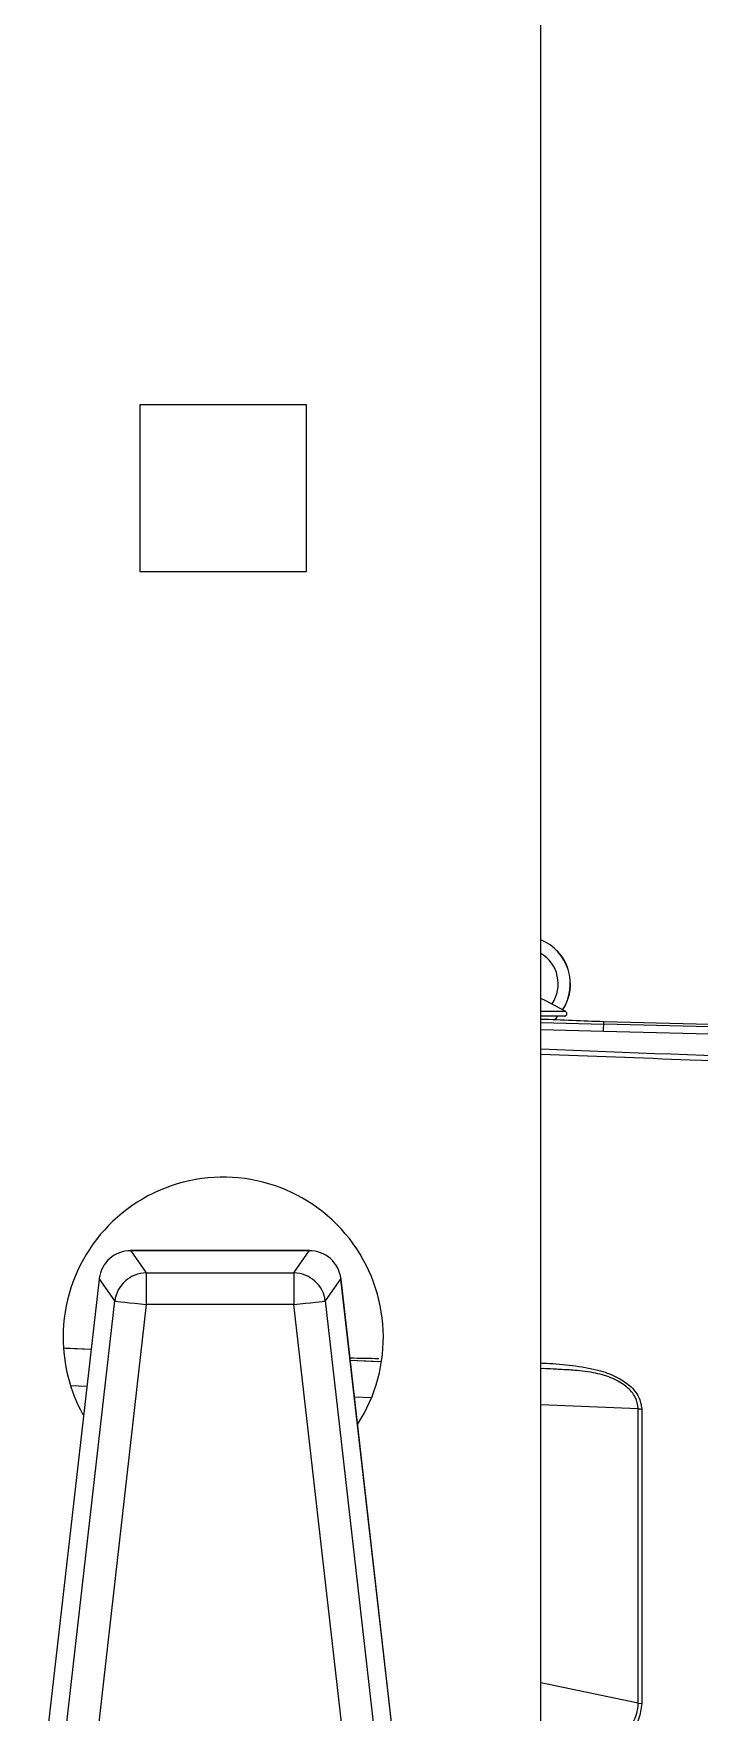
# Model space of a CAD drawing. Extents: x 2 to 136, y 1 to 99.
# Drawn here: x 103.781 to 105.091, y 47.302 to 50.604 of the extents above; entities that cross this region are included whole.
import ezdxf

# ---------------------------------------------------------------- set-up
doc = ezdxf.new("R2010")
doc.units = 0
doc.header["$MEASUREMENT"] = 0
doc.layers.add('OBJECT', color=7, linetype='CONTINUOUS')

msp = doc.modelspace()

# ---------------------------------------------------------------- linework, layer by layer
at = {"layer": 'OBJECT'}
for p, q in [((104.7794, 44.4974), (104.7794, 53.47)), ((104.3184, 49.874), (103.9904, 49.874)), ((103.9904, 49.874), (103.9904, 49.546)), ((104.3184, 49.546), (104.3184, 49.874)), ((103.9904, 49.546), (104.3184, 49.546)), ((104.8282, 48.681), (104.7794, 48.681)), ((104.8255, 48.6717), (104.7794, 48.6717)), ((104.7794, 48.6595), (104.903, 48.6562)), ((104.9025, 48.6416), (104.7794, 48.6449)), ((109.1457, 48.5495), (104.903, 48.6606)), ((104.903, 48.6562), (104.903, 48.6606)), ((109.1457, 48.5453), (104.903, 48.6562)), ((104.9027, 48.6416), (104.9025, 48.6416)), ((109.1454, 48.5307), (104.9027, 48.6416)), ((104.3241, 48.2105), (103.9721, 48.2105)), ((103.9728, 48.2103), (104.003, 48.1666)), ((104.3234, 48.2103), (103.9728, 48.2103)), ((104.2932, 48.1666), (104.3234, 48.2103)), ((103.9102, 48.1543), (103.7813, 47.0227)), ((103.9101, 48.1543), (103.7824, 47.0341)), ((103.9101, 48.1543), (103.9102, 48.1543)), ((103.9103, 48.1566), (103.9104, 48.1558)), ((103.9411, 48.1114), (103.9104, 48.1558)), ((104.003, 48.1666), (104.2932, 48.1666)), ((104.003, 48.1666), (104.003, 48.1043)), ((104.2932, 48.1666), (104.2932, 48.1043)), ((104.3859, 48.1558), (104.3552, 48.1114)), ((104.3859, 48.1558), (104.3859, 48.1566)), ((104.515, 47.0227), (104.386, 48.1543)), ((104.386, 48.1543), (104.3862, 48.1543)), ((104.5138, 47.0341), (104.3862, 48.1543)), ((103.817, 47.0227), (103.9411, 48.1114)), ((104.003, 48.1043), (103.879, 47.0157)), ((104.2932, 48.1043), (104.003, 48.1043)), ((104.4173, 47.0157), (104.2932, 48.1043)), ((104.3552, 48.1114), (104.4792, 47.0227)), ((103.8943, 48.0162), (103.8401, 48.0185)), ((103.8943, 48.016), (103.8438, 48.0181)), ((104.4657, 47.9919), (104.4044, 47.9945)), ((104.4594, 47.992), (104.4044, 47.9943)), ((104.8171, 47.9768), (104.7794, 47.9784)), ((103.886, 47.9434), (103.8544, 47.9447)), ((104.4459, 47.9207), (104.4126, 47.9221)), ((104.9709, 47.8994), (104.7794, 47.9072)), ((104.9709, 47.3202), (104.7794, 47.3606)), ((104.9709, 47.3202), (104.9779, 47.3198))]:
    msp.add_line(p, q, dxfattribs=at)
at = {"layer": 'OBJECT', "flags": 128}
for points in [[(104.8282, 48.681), (104.7879, 48.7028), (104.7794, 48.7066)], [(104.8053, 48.6644), (104.8098, 48.6686), (104.8128, 48.6717)], [(104.8056, 48.6644), (104.8099, 48.6685), (104.813, 48.6717)], [(103.9411, 48.1114), (103.9429, 48.1111), (103.9469, 48.1107), (103.9529, 48.11), (103.9606, 48.1091), (103.9699, 48.1081), (103.9802, 48.1069), (103.9914, 48.1056), (104.003, 48.1043)], [(104.2932, 48.1043), (104.3048, 48.1056), (104.316, 48.1069), (104.3264, 48.1081), (104.3356, 48.1091), (104.3433, 48.11), (104.3493, 48.1107), (104.3533, 48.1111), (104.3552, 48.1114)]]:
    msp.add_lwpolyline(points, dxfattribs=at)
at = {"layer": 'OBJECT'}
for centre, radius, start, end in [((104.7434, 48.735), 0.0941, 327.4768, 67.5069), ((104.7434, 48.735), 0.0939, 327.4744, 67.4564), ((104.7434, 48.735), 0.07, 326.3557, 59.0503), ((104.8255, 48.6767), 0.005, 270, 57.4319), ((102.8544, -1.958), 50.66, 87.68235, 87.82233), ((102.1188, 48.7575), 2.7861, 357.6154, 357.9153), ((104.1544, 48.04), 0.315, 327.0561, 180), ((104.0033, 48.1038), 0.0627, 90.3087, 173.1032), ((104.2929, 48.1038), 0.0627, 6.8968, 89.6913), ((104.1544, 48.04), 0.315, 180, 208.766)]:
    msp.add_arc(centre, radius, start, end, dxfattribs=at)
for centre, major_axis, ratio, start_param, end_param in [((103.9728, 48.148), (0.0606, -0.017), 0.988785, 1.841761, 3.2937), ((104.3234, 48.148), (0.0606, 0.017), 0.988785, 6.131077, 7.583017), ((103.9107, 48.1543), (0.00086, 0.0075), 0.069473, 1.372627, 1.57875), ((104.3855, 48.1543), (-0.00086, 0.0075), 0.069473, 4.704435, 4.910558)]:
    msp.add_ellipse(centre, major_axis=major_axis, ratio=ratio, start_param=start_param, end_param=end_param, dxfattribs=at)
for points, knots in [([(104.9027, 48.6416), (104.9027, 48.6434), (104.9028, 48.6472), (104.9029, 48.6519), (104.903, 48.6553), (104.903, 48.6559), (104.903, 48.6562)], [0, 0, 0, 0, 0.249999, 0.499999, 0.749999, 1, 1, 1, 1]), ([(104.7794, 48.6073), (105.121, 48.594), (105.9541, 48.5617), (107.2763, 48.4632), (108.2542, 48.3575), (108.743, 48.3046)], [0, 0, 0, 0, 0.257951, 0.629014, 1, 1, 1, 1]), ([(108.7413, 48.2902), (108.5088, 48.3165), (108.0359, 48.37), (107.3133, 48.4387), (106.5664, 48.4997), (105.817, 48.5486), (105.2186, 48.5807), (104.8774, 48.5926), (104.7794, 48.596)], [0, 0, 0, 0, 0.176631, 0.359219, 0.547766, 0.742271, 0.925992, 1, 1, 1, 1]), ([(103.9103, 48.1566), (103.9103, 48.1564), (103.9102, 48.1556), (103.9101, 48.1549), (103.9101, 48.1543)], [0, 0, 0, 0, 0.251095, 1, 1, 1, 1]), ([(104.3862, 48.1543), (104.3862, 48.1545), (104.3861, 48.1552), (104.386, 48.156), (104.3859, 48.1566)], [0, 0, 0, 0, 0.2493671, 1, 1, 1, 1]), ([(104.4038, 47.9995), (104.4225, 47.9992), (104.4414, 47.9988), (104.4602, 47.9983), (104.4602, 47.9983)], [0, 0, 0, 0, 0.996243, 1, 1, 1, 1]), ([(104.7794, 47.9895), (104.7831, 47.9894), (104.8038, 47.9886), (104.8418, 47.9852), (104.8888, 47.9774), (104.9278, 47.9636), (104.9555, 47.9454), (104.974, 47.9233), (104.9766, 47.907), (104.9779, 47.8989)], [0, 0, 0, 0, 0.04088, 0.227855, 0.418299, 0.567523, 0.70923, 0.854708, 1, 1, 1, 1]), ([(104.8171, 47.9767), (104.8124, 47.977), (104.8013, 47.9777), (104.7904, 47.9782), (104.784, 47.9784)], [0, 0, 0, 0, 0.41689, 1, 1, 1, 1]), ([(104.9709, 47.8994), (104.9697, 47.9071), (104.9673, 47.9224), (104.9494, 47.9432), (104.9223, 47.9598), (104.8861, 47.9707), (104.8499, 47.975), (104.8266, 47.9762), (104.8171, 47.9767)], [0, 0, 0, 0, 0.169474, 0.339572, 0.508222, 0.676895, 0.867999, 1, 1, 1, 1]), ([(104.9709, 47.3202), (104.9708, 47.4257), (104.9708, 47.6368), (104.9708, 47.8119), (104.9709, 47.8994)], [0, 0, 0, 0, 0.499779, 1, 1, 1, 1]), ([(104.9709, 47.8994), (104.972, 47.8993), (104.9744, 47.899), (104.9767, 47.8989), (104.9779, 47.8989)], [0, 0, 0, 0, 0.500001, 1, 1, 1, 1]), ([(104.9779, 47.8989), (104.9779, 47.8114), (104.978, 47.6363), (104.9779, 47.4253), (104.9779, 47.3198)], [0, 0, 0, 0, 0.500003, 1, 1, 1, 1]), ([(104.7794, 47.2429), (104.7814, 47.2426), (104.8001, 47.239), (104.835, 47.2334), (104.8815, 47.2316), (104.9143, 47.2413), (104.9344, 47.2531), (104.9467, 47.2637), (104.9573, 47.2766), (104.9652, 47.2908), (104.9701, 47.3059), (104.9706, 47.3159), (104.9709, 47.3202)], [0, 0, 0, 0, 0.02397, 0.221866, 0.412852, 0.559625, 0.626325, 0.706786, 0.771644, 0.853474, 0.936537, 1, 1, 1, 1]), ([(104.9779, 47.3198), (104.9766, 47.3093), (104.9739, 47.2884), (104.9553, 47.2602), (104.9277, 47.2373), (104.8806, 47.2176), (104.8289, 47.2114), (104.7909, 47.2117), (104.7794, 47.2118)], [0, 0, 0, 0, 0.145404, 0.291057, 0.43334, 0.582158, 0.872463, 1, 1, 1, 1])]:
    msp.add_open_spline(points, degree=3, knots=knots, dxfattribs=at)

doc.saveas('drawing.dxf')
